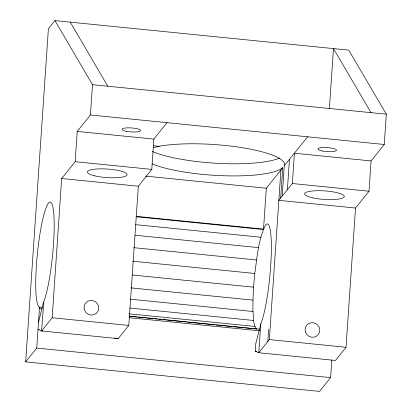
<?xml version="1.0" encoding="UTF-8"?>
<svg xmlns="http://www.w3.org/2000/svg" width="412" height="412" viewBox="0 0 412 412"><rect width="100%" height="100%" fill="white"/><g stroke="black" fill="none" stroke-linecap="round" stroke-linejoin="round"><path stroke-width="0.62" d="M256.712 328.915L256.527 329.003C252.71 324.105 253.771 317.286 252.968 311.487C252.7 298.788 253.514 286.103 254.776 273.475C257.217 257.186 258.097 239.918 265.642 224.998A52.849 7.632 -84.3 0 1 271.075 259.2A52.849 7.632 -84.3 0 1 260.956 323.482L255.677 344.138L255.203 351.153L258.777 352.754L335.461 360.459L346.034 347.28L355.525 208.045L369.013 191.23L371.078 160.938L384.267 144.494L386.332 114.201L348.737 50.125L54.935 20.6L48.4 28.742L25.668 361.885L319.532 391.4L330.609 377.598L331.804 360.062M25.668 361.885L36.745 348.083L39.537 307.11L42.724 307.429M167.025 122.668L153.851 139.107L151.786 169.399L138.35 186.224L128.791 325.449L118.208 338.643L41.597 330.944L43.775 301.677A52.849 7.632 -84.3 0 0 53.977 216.418A52.849 7.632 -84.3 0 0 39.959 233.892A52.849 7.632 -84.3 0 0 39.346 307.197L39.537 307.11M39.294 329.471L38.022 329.343L41.597 330.944L52.18 317.755L61.671 178.52L75.164 161.7L77.229 131.407L90.419 114.969L92.484 84.676L54.935 20.6M355.525 208.045L278.842 200.34L280.68 198.043L282.745 167.751L266.307 188.248L263.52 229.113L136.403 216.336M267.836 341.46L268.665 329.343M260.75 323.889L258.777 352.754L269.35 339.576L280.907 170.048M280.68 198.043L282.225 196.014L284.29 165.722L307.661 136.799M282.225 196.014L287.396 189.675L289.461 159.377M287.396 189.675L292.35 183.525L294.415 153.233L371.078 160.938M329.409 108.31L333.483 48.59L371.027 112.661M38.501 322.333L43.569 302.078M282.745 167.751C276.025 172.628 267.326 173.303 259.375 174.58A71.508 15.352 3.9 0 1 153.238 164.3L152.079 163.775M153.29 147.64L160.283 146.085A71.508 15.352 3.9 0 1 241.52 147.568A71.508 15.352 3.9 0 1 284.29 165.722M41.597 330.944L42.812 330.903M92.484 84.676L386.332 114.201M90.419 114.969L384.267 144.494M77.229 131.407L153.851 139.107M153.146 145.699L159.223 146.306M75.164 161.7L151.786 169.399M292.35 183.525L369.013 191.23M145.575 176.115L266.307 188.248M61.671 178.52L138.35 186.224M136.156 216.753L263.309 229.515M135.656 224.664L260.894 237.235M135.244 235.252L258.566 247.627M133.797 247.674L256.475 259.987M132.736 261.223L254.776 273.475M132.175 274.984L253.576 287.164M130.918 287.885L252.958 300.132M130.285 299.174L252.968 311.487M129.641 308.016L253.601 320.459M128.941 313.8L254.812 326.433M128.92 316.086L259.91 329.234M130.012 316.308L137.042 317.013M138.319 317.142L145.348 317.848M146.626 317.976L153.655 318.682M154.933 318.806L157.487 319.063M158.764 319.192L161.962 319.511M163.24 319.64L165.794 319.897M167.071 320.026L186.239 321.952M187.517 322.081L214.997 324.836M216.274 324.965L223.299 325.671M224.581 325.799L231.606 326.505M232.883 326.634L243.75 327.72M245.027 327.849L252.056 328.555M253.334 328.683L256.527 329.003M39.428 308.701L41.988 308.959M129.059 317.704L259.668 330.821M52.18 317.755L128.791 325.449M269.35 339.576L346.034 347.28M255.203 351.153L256.475 351.281M36.745 348.083L330.609 377.598M114.438 338.061L118.208 338.643M70.241 22.14L107.784 86.211M279.748 157.987A71.508 15.352 3.9 0 1 218.468 163.384A71.508 15.352 3.9 0 1 152.239 151.42M322.328 150.998A9.327 2.003 3.9 0 0 336.542 150.282A9.327 2.003 3.9 0 0 322.848 147.558A9.327 2.003 3.9 0 0 322.328 150.998M126.427 131.315A9.327 2.003 3.9 0 0 140.641 130.599A9.327 2.003 3.9 0 0 126.948 127.875A9.327 2.003 3.9 0 0 126.427 131.315M305.549 332.299A7.462 7.21 38.7 0 0 318.126 334.822A7.462 7.21 38.7 0 0 313.676 322.817A7.462 7.21 38.7 0 0 305.549 332.299M94.647 175.826A19.9 4.275 3.9 0 0 126.824 175.301A19.9 4.275 3.9 0 0 100.229 168.868A19.9 4.275 3.9 0 0 94.647 175.826M312.806 197.873A19.9 4.275 3.9 0 0 344.19 196.879A19.9 4.275 3.9 0 0 316.328 190.725A19.9 4.275 3.9 0 0 312.806 197.873M84.166 308.938A7.462 7.21 38.7 0 0 96.238 313.429A7.462 7.21 38.7 0 0 93.771 300.935A7.462 7.21 38.7 0 0 84.166 308.938"/></g></svg>
